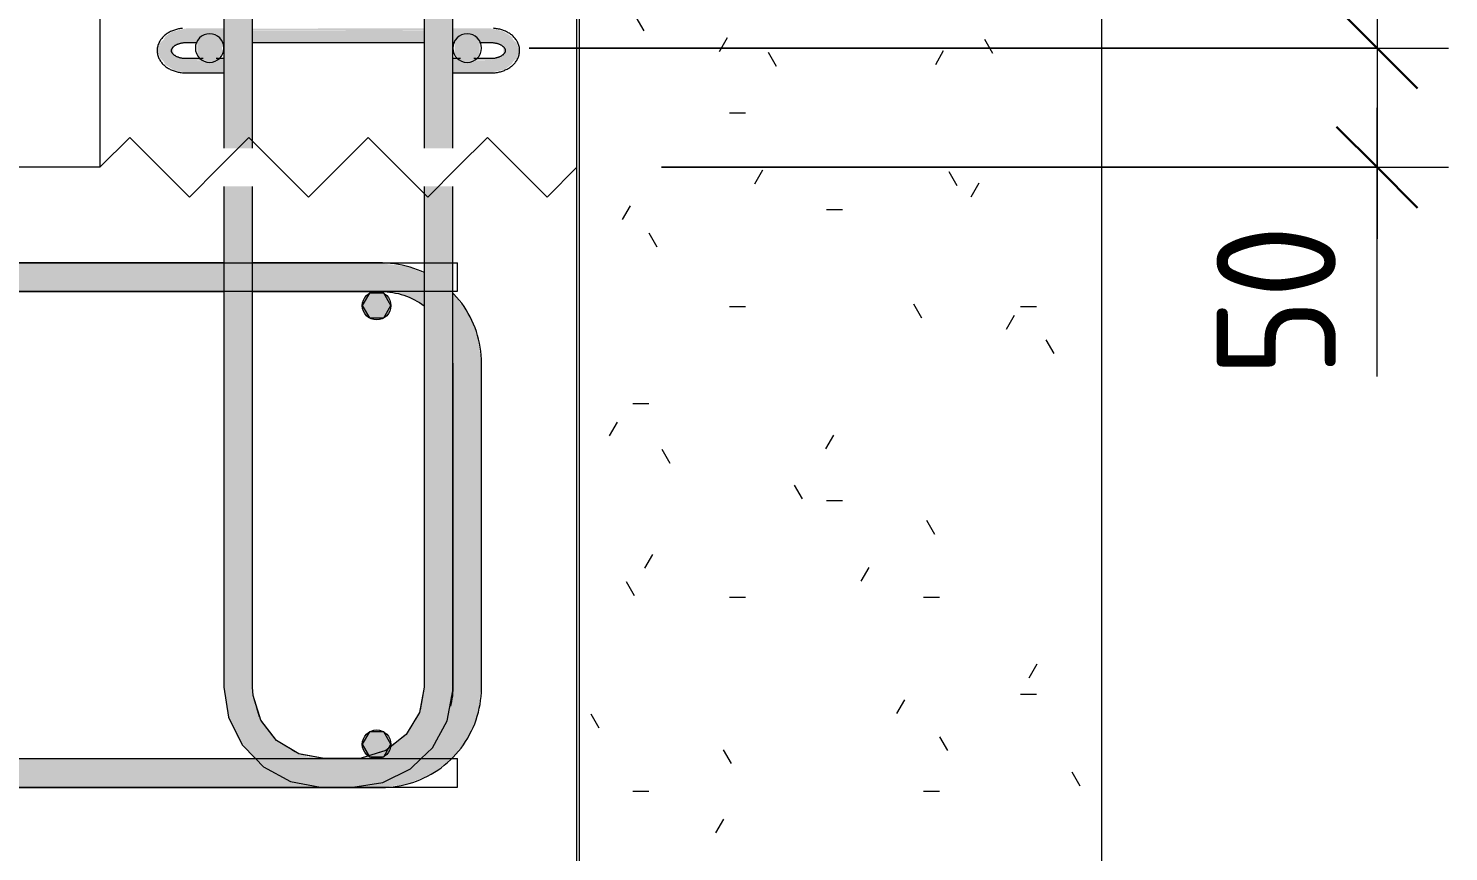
# Model space of a CAD drawing. Header units: millimetres. Extents: x 23200 to 49062, y -2858 to 35213.
# Drawn here: x 31561 to 32156, y -1987 to -1642 of the extents above; entities that cross this region are included whole.
import ezdxf

# ---------------------------------------------------------------- set-up
doc = ezdxf.new("R2010")
doc.units = ezdxf.units.MM
for name, color, linetype, lineweight in [('AA_Dim', 7, 'Continuous', 9), ('AA_Dim-20', 7, 'Continuous', 9), ('AA_Oformlenie', 7, 'Continuous', 9), ('AF_Element', 7, 'Continuous', 20), ('AF_Element_Грунт', 253, 'Continuous', 20), ('AF_Stena_Опалубка', 253, 'Continuous', 20), ('KR_Armatura', 7, 'Continuous', 20), ('KR_Armatura_Tonkie', 7, 'Continuous', 20), ('KR_Fundament', 7, 'Continuous', 20)]:
    doc.layers.add(name, color=color, linetype=linetype, lineweight=lineweight)
doc.styles.add('ISOCPEUR_1', font='isocpeur.ttf', dxfattribs={"width": 0.9, "height": 50})
doc.dimstyles.new('05_Округл_5мм__прозр_', dxfattribs={"dimscale": 304.8, "dimtxt": 49.799059, "dimasz": 0.111549, "dimexe": 0.098425, "dimexo": 0.065617, "dimgap": 0.006562, "dimtad": 1, "dimdec": 0, "dimrnd": 5, "dimdsep": 46, "dimtxsty": 'ISOCPEUR_1', "dimblk1": 'OBLIQUE', "dimblk2": 'OBLIQUE', "dimsah": 1, "dimcen": 0.09, "dimdle": 0.098425, "dimazin": 0, "dimtfac": 1, "dimtdec": 4, "dimtix": 1, "dimtmove": 1, "dimatfit": 3, "dimfxl": 1, "dimtvp": 1, "dimtolj": 1, "dimtzin": 0, "dimlwd": 18, "dimlwe": 18, "dimarcsym": 2})
doc.dimstyles.new('05_Округл_5мм__прозр__1', dxfattribs={"dimscale": 304.8, "dimtxt": 49.799059, "dimasz": 0.111549, "dimexe": 0.098425, "dimexo": 0.065617, "dimgap": 0.006562, "dimtad": 1, "dimdec": 0, "dimrnd": 5, "dimdsep": 46, "dimtxsty": 'ISOCPEUR_1', "dimblk1": 'OBLIQUE', "dimblk2": 'OBLIQUE', "dimsah": 1, "dimcen": 0.09, "dimdle": 0.098425, "dimazin": 0, "dimtfac": 1, "dimtdec": 4, "dimtix": 1, "dimtmove": 0, "dimatfit": 3, "dimfxl": 1, "dimtvp": 1, "dimtolj": 1, "dimtzin": 0, "dimlwd": 18, "dimlwe": 18, "dimarcsym": 2})
pattern_1 = [(0, (22873.17, -1067.63), (162.56, 40.64), [6.706, -115.214, 6.706, -115.214, -650.24]), (0, (22873.17, -1067.63), (162.56, 40.64), [-243.84, 6.706, -237.134, 6.706, -115.214, -284.48]), (0, (22873.17, -1067.63), (162.56, 40.64), [-609.6, 6.706, -74.574, 6.706, -196.494]), (120, (22934.13, -1047.31), (-116.4753, 120.4611), [6.706, -115.214, 6.706, -765.454]), (120, (22934.13, -1047.31), (-116.4753, 120.4611), [-128.626, -115.214, 6.706, -237.134, -406.4]), (120, (22934.13, -1047.31), (-116.4753, 120.4611), [-487.68, 6.706, -115.214, 6.706, -277.774]), (120, (22934.13, -1047.31), (-116.4753, 120.4611), [-616.306, -74.574, 6.706, -196.494]), (240, (22954.45, -966.03), (-46.0847, -161.1011), [6.706, -115.214, 6.706, -765.454]), (240, (22954.45, -966.03), (-46.0847, -161.1011), [-128.626, -115.214, 6.706, -237.134, -406.4]), (240, (22954.45, -966.03), (-46.0847, -161.1011), [-487.68, 6.706, -115.214, 6.706, -277.774]), (240, (22954.45, -966.03), (-46.0847, -161.1011), [-616.306, -74.574, 6.706, -196.494])]

# ---------------------------------------------------------------- blocks, each defined once
blk = doc.blocks.new('350_Стержень П торец СК-СГ _НесАрм_РабПлоск_ - 350_Стержень П торец СК-СГ _НесАрм_РабПлоск_-3831276-Сечение 6')
at = {"layer": 'KR_Armatura_Tonkie'}
for p, q in [((25322.06, -1740.13), (24830.06, -1740.13)), ((25388.06, -1740.13), (25334.06, -1740.13)), ((25398.48, -1741.44), (25396.85, -1741.06)), ((25400.1, -1741.89), (25398.48, -1741.44)), ((24830.06, -1752.13), (25322.06, -1752.13)), ((25334.06, -1752.13), (25388.06, -1752.13)), ((25418.06, -1782.13), (25418.06, -1918.13)), ((25430.06, -1918.13), (25430.06, -1782.13)), ((25334.91, -1948.13), (24830.06, -1948.13)), ((24830.06, -1960.13), (25388.06, -1960.13))]:
    blk.add_line(p, q, dxfattribs=at)
at = {"layer": 'KR_Armatura_Tonkie', "flags": 128}
for points in [[(25396.85, -1741.06), (25395.2, -1740.74), (25393.54, -1740.48), (25391.87, -1740.3), (25390.19, -1740.18), (25388.51, -1740.13), (25388.06, -1740.13)], [(25406.08, -1744.19), (25404.83, -1743.62), (25403.28, -1742.98), (25401.7, -1742.4), (25400.1, -1741.89)], [(25430.06, -1782.13), (25430.03, -1780.45), (25429.93, -1778.77), (25429.76, -1777.1), (25429.52, -1775.43), (25429.22, -1773.78), (25428.86, -1772.14), (25428.43, -1770.52), (25427.93, -1768.91), (25427.37, -1767.33), (25426.75, -1765.77), (25426.06, -1764.24), (25425.31, -1762.73), (25424.51, -1761.26), (25423.65, -1759.82), (25422.73, -1758.41), (25421.75, -1757.04), (25420.72, -1755.72), (25419.64, -1754.43), (25418.5, -1753.19), (25418.05, -1752.73)], [(25417.57, -1948.01), (25418.19, -1947.39), (25419.34, -1946.16), (25420.43, -1944.89), (25421.48, -1943.57), (25422.47, -1942.21), (25423.4, -1940.82), (25424.28, -1939.39), (25425.1, -1937.92), (25425.87, -1936.42), (25426.57, -1934.9), (25427.21, -1933.35), (25427.78, -1931.77), (25428.3, -1930.17), (25428.75, -1928.55), (25429.13, -1926.91), (25429.45, -1925.26), (25429.7, -1923.6), (25429.89, -1921.93), (25430.01, -1920.26), (25430.06, -1918.58), (25430.06, -1918.13)], [(25408.93, -1954.57), (25410.37, -1953.71), (25411.78, -1952.79), (25413.14, -1951.81), (25414.47, -1950.78), (25415.76, -1949.7), (25417, -1948.57), (25417.57, -1948.01)], [(25391.18, -1960.01), (25391.42, -1959.99), (25393.09, -1959.82), (25394.75, -1959.59), (25396.41, -1959.29), (25398.04, -1958.92), (25399.67, -1958.49), (25401.27, -1957.99), (25402.86, -1957.43), (25404.42, -1956.81), (25405.95, -1956.13), (25407.46, -1955.38), (25408.93, -1954.57)], [(25388.06, -1960.13), (25389.74, -1960.09), (25391.18, -1960.01)]]:
    blk.add_lwpolyline(points, dxfattribs=at)
blk = doc.blocks.new('350_Стержень П торец СК-СГ _НесАрм_РабПлоск_ - 350_Стержень П торец СК-СГ _НесАрм_РабПлоск_-V20-Сечение 6')
at = {"layer": 'KR_Armatura_Tonkie'}
h = blk.add_hatch(color=256, dxfattribs=at)
h.paths.add_polyline_path([(24837.03, -1752.13), (25322.06, -1751.92), (25322.06, -1740.13), (24830.06, -1740.33), (24830.06, -1752.13)])
h.paths.add_polyline_path([(25385.1, -1752.13), (25388.06, -1751.92), (25388.06, -1740.13), (25334.06, -1740.33), (25334.06, -1752.13), (25368.49, -1752.13)])
h = blk.add_hatch(color=256, dxfattribs=at)
h.paths.add_polyline_path([(25418.32, -1782.13), (25430.06, -1782.13), (25428.43, -1770.78), (25424.43, -1761.13), (25418.06, -1752.82), (25418.27, -1782.13)])
h.paths.add_polyline_path([(25406.06, -1758.45), (25406.06, -1744.51), (25398.93, -1741.56), (25388.06, -1740.33), (25388.06, -1752.13), (25395.83, -1753.15), (25403.06, -1756.15), (25404.7, -1757.41)])
for points in [[(25418.27, -1918.13), (25430.06, -1918.13), (25429.86, -1782.13), (25418.06, -1782.13), (25418.06, -1918.13)], [(25388.06, -1960.13), (25398.93, -1958.69), (25409.33, -1954.29), (25417.76, -1947.82), (25424.43, -1939.13), (25428.63, -1929), (25429.86, -1918.13), (25418.06, -1918.13), (25416.63, -1928.88), (25412.43, -1939.01), (25405.1, -1948.21), (25396.61, -1954.57), (25388.06, -1958.11), (25388.06, -1960.01)], [(24830.06, -1960.13), (25388.06, -1959.92), (25388.06, -1958.11), (25386.93, -1958.57), (25376.06, -1960.01), (25362.51, -1959.8), (25352.5, -1958.29), (25342.57, -1954), (25334.91, -1948.13), (24830.06, -1948.33), (24830.06, -1960.01)]]:
    blk.add_hatch(color=256, dxfattribs=at).paths.add_polyline_path(points)
for p, q in [((25322.06, -1740.13), (24830.06, -1740.13)), ((25388.06, -1740.13), (25334.06, -1740.13)), ((24830.06, -1752.13), (25322.06, -1752.13)), ((25334.06, -1752.13), (25388.06, -1752.13)), ((25418.06, -1782.13), (25418.06, -1918.13)), ((25430.06, -1918.13), (25430.06, -1782.13)), ((25334.91, -1948.13), (24830.06, -1948.13)), ((24830.06, -1960.13), (25388.06, -1960.13))]:
    blk.add_line(p, q, dxfattribs=at)
at = {"layer": 'KR_Armatura_Tonkie', "flags": 128}
for points in [[(25406.08, -1744.19), (25404.83, -1743.62), (25403.28, -1742.98), (25401.7, -1742.4), (25400.1, -1741.89), (25398.48, -1741.44), (25396.85, -1741.06), (25395.2, -1740.74), (25393.54, -1740.48), (25391.87, -1740.3), (25390.19, -1740.18), (25388.51, -1740.13), (25388.06, -1740.13)], [(25388.06, -1752.13), (25389.26, -1752.15), (25390.46, -1752.22), (25391.65, -1752.34), (25392.84, -1752.51), (25394.02, -1752.72), (25395.19, -1752.99), (25396.35, -1753.29), (25397.5, -1753.65), (25398.63, -1754.05), (25399.74, -1754.49), (25400.84, -1754.98), (25401.91, -1755.52), (25402.97, -1756.09), (25404, -1756.71), (25405, -1757.37), (25405.98, -1758.06)], [(25430.06, -1782.13), (25430.03, -1780.45), (25429.93, -1778.77), (25429.76, -1777.1), (25429.52, -1775.43), (25429.22, -1773.78), (25428.86, -1772.14), (25428.43, -1770.52), (25427.93, -1768.91), (25427.37, -1767.33), (25426.75, -1765.77), (25426.06, -1764.24), (25425.31, -1762.73), (25424.51, -1761.26), (25423.65, -1759.82), (25422.73, -1758.41), (25421.75, -1757.04), (25420.72, -1755.72), (25419.64, -1754.43), (25418.5, -1753.19), (25418.05, -1752.73)], [(25418.06, -1918.13), (25418.04, -1919.33), (25417.97, -1920.52), (25417.85, -1921.72), (25417.68, -1922.91), (25417.46, -1924.09), (25417.2, -1925.26), (25417.01, -1925.96)], [(25417.57, -1948.01), (25418.19, -1947.39), (25419.34, -1946.16), (25420.43, -1944.89), (25421.48, -1943.57), (25422.47, -1942.21), (25423.4, -1940.82), (25424.28, -1939.39), (25425.1, -1937.92), (25425.87, -1936.42), (25426.57, -1934.9), (25427.21, -1933.35), (25427.78, -1931.77), (25428.3, -1930.17), (25428.75, -1928.55), (25429.13, -1926.91), (25429.45, -1925.26), (25429.7, -1923.6), (25429.89, -1921.93), (25430.01, -1920.26), (25430.06, -1918.58), (25430.06, -1918.13)], [(25391.18, -1960.01), (25391.42, -1959.99), (25393.09, -1959.82), (25394.75, -1959.59), (25396.41, -1959.29), (25398.04, -1958.92), (25399.67, -1958.49), (25401.27, -1957.99), (25402.86, -1957.43), (25404.42, -1956.81), (25405.95, -1956.13), (25407.46, -1955.38), (25408.93, -1954.57), (25410.37, -1953.71), (25411.78, -1952.79), (25413.14, -1951.81), (25414.47, -1950.78)], [(25414.47, -1950.78), (25415.76, -1949.7), (25417, -1948.57), (25417.57, -1948.01)], [(25388.06, -1960.13), (25389.74, -1960.09), (25391.18, -1960.01)]]:
    blk.add_lwpolyline(points, dxfattribs=at)
blk = doc.blocks.new('350_Хомут прямоугольный верт _НесАрм_РабПлоск_ - 350_Хомут прямоугольный верт _НесАрм_РабПлоск_-3806730-Сечение 6')
at = {"layer": 'KR_Armatura_Tonkie', "lineweight": 9}
h = blk.add_hatch(color=256, dxfattribs=at)
h.paths.add_polyline_path([(25316.06, -456), (25321.26, -453), (25321.26, -447), (25316.06, -444), (25310.87, -447), (25310.87, -453)])
h.paths.add_polyline_path([(25424.06, -456), (25429.26, -453), (25429.26, -447), (25424.06, -444), (25418.87, -447), (25418.87, -453)])
at = {"layer": 'KR_Armatura'}
for centre, start, end in [((25316.06, -450), 90, 270), ((25316.06, -450), 270, 90), ((25424.06, -450), 90, 270), ((25424.06, -450), 270, 90)]:
    blk.add_arc(centre, 6, start, end, dxfattribs=at)
blk = doc.blocks.new('265_Выпуск П одной длины _НесАрм_РабПлоск_ - В1 _d12_-3835162-Сечение 6')
at = {"layer": 'KR_Armatura_Tonkie'}
h = blk.add_hatch(color=256, dxfattribs=at)
h.paths.add_polyline_path([(25326.51, -1918.01), (25334.06, -1917.89), (25333.86, -1708), (25322.06, -1708), (25322.27, -1918.01), (25325.06, -1918.01)])
h.paths.add_polyline_path([(25326.66, -1692), (25334.06, -1692), (25333.86, -278), (25322.06, -278), (25322.27, -1692), (25326.51, -1692)])
h.paths.add_polyline_path([(25326.51, -262), (25334.06, -262), (25333.86, -238), (25322.06, -238), (25322.27, -262), (25326.09, -262)])
h.paths.add_polyline_path([(25326.11, -230), (25334.06, -230), (25333.86, -40), (25322.06, -40), (25322.27, -55.54), (25333.06, -66.56), (25327.52, -72.1), (25322.06, -66.64), (25322.27, -230), (25325.06, -230)])
h.paths.add_polyline_path([(25326.51, -32), (25334.06, -32), (25333.86, 417.99), (25322.06, 417.99), (25322.27, -32), (25326.23, -32)])
h = blk.add_hatch(color=256, dxfattribs=at)
h.paths.add_polyline_path([(25409.76, -1918.01), (25418.06, -1917.89), (25417.86, -1708), (25406.06, -1708), (25406.29, -1918.01), (25409.06, -1918.01)])
h.paths.add_polyline_path([(25409.2, -1692), (25418.06, -1692), (25417.86, -278), (25406.06, -278), (25406.27, -1692), (25409.06, -1692)])
h.paths.add_polyline_path([(25409.06, -262), (25418.06, -262), (25417.86, -235.94), (25415.06, -236.95), (25406.06, -238), (25406.27, -262), (25408.7, -262)])
h.paths.add_polyline_path([(25406.21, -230), (25408.72, -229.78), (25413.61, -229.11), (25418.06, -227.27), (25417.86, -42.64), (25413.31, -40.82), (25406.06, -40), (25406.06, -230)])
h.paths.add_polyline_path([(25418.06, -34.14), (25417.86, 417.99), (25406.06, 417.99), (25406.27, -32), (25408.82, -32.23), (25416.3, -33.42), (25417.9, -34.07)])
for points in [[(25364.06, -1960.01), (25364.06, -1948.01), (25355.77, -1946.76), (25349.06, -1943.99), (25342.85, -1939.22), (25338.08, -1933.01), (25335.08, -1925.77), (25333.86, -1918.01), (25322.06, -1918.01), (25323.49, -1928.88), (25327.69, -1939.01), (25334.76, -1948.01), (25343.58, -1954.59), (25353.19, -1958.57), (25360.19, -1959.5)], [(25376.06, -1960.01), (25386.93, -1958.57), (25397.06, -1954.38), (25405.76, -1947.7), (25412.64, -1938.52), (25416.63, -1928.88), (25417.86, -1918.01), (25406.06, -1918.01), (25404.82, -1926.3), (25401.71, -1933.44), (25397.27, -1939.22), (25391.06, -1943.99), (25383.83, -1946.98), (25376.06, -1948.21), (25376.06, -1959.8)], [(25368.49, -1960.01), (25376.06, -1959.8), (25376.06, -1948.01), (25364.06, -1948.23), (25364.06, -1960.01)]]:
    blk.add_hatch(color=256, dxfattribs=at).paths.add_polyline_path(points)
for p, q in [((25322.06, -278), (25322.06, -1692)), ((25334.06, -1692), (25334.06, -278)), ((25406.06, -278), (25406.06, -1692)), ((25418.06, -1692), (25418.06, -278)), ((25322.06, -1708), (25322.06, -1740)), ((25334.06, -1740), (25334.06, -1708)), ((25406.06, -1708), (25406.06, -1740)), ((25418.06, -1740), (25418.06, -1708)), ((25322.06, -1740), (25322.06, -1752)), ((25334.06, -1752), (25334.06, -1740)), ((25406.06, -1740), (25406.06, -1752)), ((25418.06, -1752), (25418.06, -1740)), ((25322.06, -1752), (25322.06, -1918.01)), ((25334.06, -1918.01), (25334.06, -1752)), ((25406.06, -1752), (25406.06, -1918.01)), ((25418.06, -1918.01), (25418.06, -1752)), ((25376.06, -1948.01), (25364.06, -1948.01)), ((25388.75, -1958.04), (25400.25, -1952.34)), ((25400.25, -1952.34), (25404.75, -1948.01)), ((25376.06, -1960.01), (25388.75, -1958.04)), ((25364.06, -1960.01), (25376.06, -1960.01))]:
    blk.add_line(p, q, dxfattribs=at)
at = {"layer": 'KR_Armatura_Tonkie', "flags": 128}
for points in [[(25322.06, -1918.01), (25324.02, -1930.69), (25329.73, -1942.2), (25335.28, -1947.95)], [(25364.06, -1948.01), (25353.41, -1946.05), (25344.14, -1940.44), (25337.47, -1931.9), (25334.27, -1921.55), (25334.06, -1918.01)], [(25406.06, -1918.01), (25404.11, -1928.66), (25398.49, -1937.93), (25389.95, -1944.6), (25379.6, -1947.8), (25376.06, -1948.01)], [(25404.75, -1948.01), (25409.49, -1943.43), (25415.61, -1932.14), (25418.03, -1919.53), (25418.06, -1918.01)], [(25335.33, -1948.01), (25338.64, -1951.44), (25349.93, -1957.56), (25362.53, -1959.98), (25364.06, -1960.01)]]:
    blk.add_lwpolyline(points, dxfattribs=at)
blk = doc.blocks.new('265_Выпуск П одной длины _НесАрм_РабПлоск_ - В1 _d12_-V21-Сечение 6')
at = {"layer": 'KR_Armatura_Tonkie'}
for points in [[(25364.06, -1948.01), (25364.06, -1948), (25355.77, -1946.76), (25349.06, -1943.98), (25342.84, -1939.2), (25338.08, -1933), (25335.08, -1925.76), (25335.28, -1926.24), (25338.52, -1933.57), (25343.34, -1939.6), (25349.37, -1944.11), (25356.52, -1947.01), (25364.02, -1948)], [(25376.06, -1948.01), (25383.85, -1946.98), (25391.64, -1943.55), (25397.66, -1938.72), (25402.17, -1932.7), (25405.04, -1925.73), (25404.82, -1926.3), (25401.71, -1933.43), (25397.25, -1939.23), (25391.04, -1943.99), (25383.78, -1946.98), (25376.06, -1948)]]:
    blk.add_hatch(color=256, dxfattribs=at).paths.add_polyline_path(points)
for p, q in [((25322.06, -1647.68), (25322.06, -1692)), ((25334.06, -1692), (25334.06, -1647.68)), ((25406.06, -1647.66), (25406.06, -1692)), ((25418.06, -1692), (25418.06, -1647.67)), ((25322.06, -1708), (25322.06, -1740)), ((25334.06, -1740), (25334.06, -1708)), ((25406.06, -1708), (25406.06, -1740)), ((25418.06, -1740), (25418.06, -1708)), ((25406.06, -1740), (25406.06, -1744.51)), ((25418.06, -1752), (25418.06, -1740)), ((25322.06, -1752.1), (25322.06, -1917.89)), ((25334.06, -1917.89), (25334.06, -1752.11)), ((25418.06, -1752.82), (25418.06, -1752)), ((25406.06, -1758.45), (25406.06, -1917.89)), ((25418.06, -1917.89), (25418.06, -1782.13)), ((25337.04, -1930.49), (25334.72, -1922.98)), ((25406.06, -1918.01), (25404.31, -1927.52)), ((25417.49, -1922.38), (25417.54, -1922.12)), ((25343.58, -1939.71), (25337.79, -1932.29)), ((25403.28, -1930.02), (25399.32, -1936.55)), ((25351.88, -1945.12), (25345.5, -1941.26)), ((25397.94, -1938.35), (25390.35, -1944.28)), ((25364.06, -1948), (25354.52, -1946.25)), ((25388.58, -1945.01), (25381.01, -1947.35)), ((25376.06, -1948), (25364.06, -1948))]:
    blk.add_line(p, q, dxfattribs=at)
at = {"layer": 'KR_Armatura_Tonkie', "flags": 128}
for points in [[(25323.89, -1929.84), (25324.02, -1930.69), (25325.35, -1933.37)], [(25328.99, -1940.7), (25329.73, -1942.19), (25331.71, -1944.24)]]:
    blk.add_lwpolyline(points, dxfattribs=at)
blk = doc.blocks.new('265_Выпуск П одной длины _НесАрм_РабПлоск_ - В1 _d12_-V22-Сечение 6')
at = {"layer": 'KR_Armatura_Tonkie'}
for p, q in [((25322.06, -1647.68), (25322.06, -1654.45)), ((25334.06, -1692), (25334.06, -1647.68)), ((25406.06, -1647.66), (25406.06, -1692)), ((25418.06, -1654.41), (25418.06, -1647.67)), ((25322.06, -1660.41), (25322.06, -1692)), ((25418.06, -1692), (25418.06, -1660.37)), ((25322.06, -1708), (25322.06, -1740)), ((25334.06, -1740), (25334.06, -1708)), ((25406.06, -1708), (25406.06, -1740)), ((25418.06, -1740), (25418.06, -1708)), ((25406.06, -1740), (25406.06, -1744.51)), ((25418.06, -1752), (25418.06, -1740)), ((25322.06, -1752.1), (25322.06, -1917.89)), ((25334.06, -1917.89), (25334.06, -1752.11)), ((25418.06, -1752.82), (25418.06, -1752)), ((25406.06, -1758.45), (25406.06, -1917.89)), ((25418.06, -1917.89), (25418.06, -1782.13)), ((25337.03, -1930.46), (25334.72, -1922.99)), ((25406.06, -1918.01), (25404.31, -1927.51)), ((25417.49, -1922.38), (25417.54, -1922.12)), ((25343.58, -1939.71), (25337.79, -1932.3)), ((25403.27, -1930.03), (25399.34, -1936.52)), ((25351.88, -1945.12), (25345.54, -1941.28)), ((25397.93, -1938.36), (25390.36, -1944.27)), ((25364.06, -1948), (25354.55, -1946.25)), ((25388.53, -1945.03), (25381.05, -1947.34)), ((25376.06, -1948), (25364.06, -1948))]:
    blk.add_line(p, q, dxfattribs=at)
at = {"layer": 'KR_Armatura_Tonkie', "flags": 128}
for points in [[(25323.89, -1929.84), (25324.02, -1930.69), (25325.35, -1933.37)], [(25328.99, -1940.7), (25329.73, -1942.19), (25331.71, -1944.24)]]:
    blk.add_lwpolyline(points, dxfattribs=at)
blk = doc.blocks.new('грунт подушка4 - грунт подушка2-3863139-Сечение 6')
at = {"layer": 'AF_Element', "lineweight": 9}
h = blk.add_hatch(dxfattribs=at)
h.set_pattern_fill('FP_2', color=256, style=0, pattern_type=2)
h.set_pattern_definition(pattern_1)
h.paths.add_polyline_path([(25570.06, -2000), (25570.06, -1200), (25471.06, -1200), (25471.06, -2000), (25501.36, -2000)])
at = {"layer": 'AF_Element'}
for p, q in [((25570.06, -1200), (25471.06, -1200)), ((25471.06, -1200), (25471.06, -2000)), ((25471.06, -2000), (25570.06, -2000))]:
    blk.add_line(p, q, dxfattribs=at)
blk = doc.blocks.new('грунт подушка5 - грунт подушка1-3863278-Сечение 6')
at = {"layer": 'AF_Element', "lineweight": 9}
h = blk.add_hatch(dxfattribs=at)
h.set_pattern_fill('FP_2', color=256, style=0, pattern_type=2)
h.set_pattern_definition(pattern_1)
h.paths.add_polyline_path([(23860.06, -2173.96), (24199.78, -2173.96), (24199.78, -2157.9), (24221.78, -2157.9), (24221.78, -2173.96), (24233.05, -2139.3), (24244.31, -2173.96), (25178.64, -2173.96), (25178.64, -2157.9), (25200.64, -2157.9), (25200.64, -2173.96), (25211.9, -2139.3), (25223.16, -2173.96), (25690.06, -2173.96), (25690.06, -1524.21), (25674, -1524.21), (25674, -1502.21), (25690.06, -1502.21), (25655.4, -1490.95), (25690.06, -1479.69), (25690.06, -1200.13), (25570.06, -1200.13), (25570.06, -2100.13), (23860.06, -2100.13), (23860.06, -2131.88)])
blk = doc.blocks.new('261_Шпилька массив _НесАрм_РабПлоск_ - 6 А240-3909378-Сечение 6')
at = {"layer": 'KR_Armatura_Tonkie'}
h = blk.add_hatch(color=256, dxfattribs=at)
h.paths.add_polyline_path([(25306.06, -1655.29), (25306.06, -1654.41), (25301.46, -1653.14), (25300.87, -1652.44), (25300.87, -1653.17), (25304.89, -1654.81)])
h.paths.add_polyline_path([(25294.06, -1651.05), (25296.79, -1646.38), (25295.39, -1647.69), (25294.12, -1650.91)])
h.paths.add_polyline_path([(25297.58, -1645.05), (25306.06, -1642.56), (25305.84, -1641.78), (25304.71, -1642.09), (25300.32, -1643.09)])
for points in [[(25306.06, -1660.41), (25306.06, -1655.29), (25300.87, -1653.17), (25300.87, -1649.1), (25306.06, -1647.58), (25306.06, -1642.56), (25297.58, -1645.05), (25294.06, -1651.05), (25295.39, -1654.34), (25296.73, -1655.59), (25297.58, -1657.05), (25301.17, -1659.23), (25305.84, -1660.31)], [(25434.06, -1660.41), (25434.93, -1660.11), (25439.8, -1659), (25442.78, -1656.65), (25443.33, -1655.71), (25444.73, -1654.4), (25446.06, -1651.05), (25442.55, -1645.05), (25434.06, -1642.56), (25434.06, -1647.68), (25438.72, -1649.01), (25439.26, -1649.65), (25439.26, -1653.17), (25434.06, -1655.29), (25434.06, -1660.31)], [(25318.67, -1660.41), (25322.06, -1660.31), (25322.06, -1655.29), (25317.3, -1655.29), (25315.91, -1655.91), (25314.83, -1655.29), (25306.06, -1655.29), (25306.06, -1660.41)], [(25418.32, -1660.41), (25434.06, -1660.31), (25434.06, -1655.29), (25424.94, -1655.49), (25423.91, -1655.91), (25422.83, -1655.29), (25418.06, -1655.29), (25418.06, -1660.41)]]:
    blk.add_hatch(color=256, dxfattribs=at).paths.add_polyline_path(points)
h = blk.add_hatch(color=256, dxfattribs=at)
h.paths.add_polyline_path([(25368.49, -1642.56), (25406.06, -1642.46), (25406.06, -1641.68), (25334.06, -1641.85), (25334.06, -1642.56), (25335.28, -1642.56)])
h.paths.add_polyline_path([(25318.67, -1642.56), (25322.06, -1642.56), (25322.06, -1641.68), (25306.06, -1641.78), (25306.06, -1642.56)])
h.paths.add_polyline_path([(25434.06, -1642.56), (25434.06, -1641.68), (25418.06, -1641.78), (25418.06, -1642.56), (25418.32, -1642.56)])
h = blk.add_hatch(color=256, dxfattribs=at)
h.paths.add_polyline_path([(25368.49, -1647.68), (25406.06, -1647.51), (25406.06, -1642.56), (25334.06, -1642.7), (25334.06, -1647.68), (25335.28, -1647.68)])
h.paths.add_polyline_path([(25418.06, -1647.68), (25418.87, -1647.54), (25418.87, -1647), (25424.06, -1644), (25429.26, -1647.26), (25429.26, -1647.68), (25434.06, -1647.58), (25434.06, -1642.56), (25418.06, -1642.56), (25418.06, -1647.67)])
h.paths.add_polyline_path([(25322.06, -1647.68), (25322.06, -1642.56), (25306.06, -1642.56), (25306.06, -1647.68), (25310.87, -1647.58), (25310.87, -1647), (25316.06, -1644), (25321.26, -1647), (25321.26, -1647.68)])
h = blk.add_hatch(color=256, dxfattribs=at)
h.paths.add_polyline_path([(25434.06, -1655.29), (25439.26, -1652.99), (25434.06, -1654.51), (25434.06, -1654.81)])
h.paths.add_polyline_path([(25446.06, -1651.05), (25444.75, -1647.77), (25443.4, -1646.5), (25445.69, -1650.41)])
h.paths.add_polyline_path([(25442.55, -1645.05), (25438.96, -1642.86), (25434.06, -1641.78), (25434.06, -1642.56), (25439.46, -1644.14)])
h = blk.add_hatch(color=256, dxfattribs=at)
h.paths.add_polyline_path([(25306.06, -1655.29), (25314.58, -1655.14), (25313.31, -1654.41), (25306.06, -1654.51), (25306.06, -1654.81)])
h.paths.add_polyline_path([(25322.06, -1655.29), (25322.06, -1654.41), (25318.64, -1654.51), (25317.3, -1655.29), (25321.26, -1655.29)])
h = blk.add_hatch(color=256, dxfattribs=at)
h.paths.add_polyline_path([(25418.06, -1655.29), (25422.83, -1655.29), (25421.31, -1654.41), (25418.06, -1654.64), (25418.06, -1655.09)])
h.paths.add_polyline_path([(25434.06, -1655.29), (25434.06, -1654.41), (25426.64, -1654.51), (25425.3, -1655.29), (25433.29, -1655.29)])
for p, q in [((25306.06, -1647.68), (25310.87, -1647.68)), ((25321.26, -1647.68), (25322.06, -1647.68)), ((25334.06, -1647.68), (25406.08, -1647.68)), ((25418.04, -1647.68), (25418.87, -1647.68)), ((25429.26, -1647.68), (25434.06, -1647.68)), ((25313.31, -1654.41), (25306.06, -1654.41)), ((25322.06, -1654.41), (25318.82, -1654.41)), ((25421.31, -1654.41), (25418.04, -1654.41)), ((25434.06, -1654.41), (25426.82, -1654.41)), ((25306.06, -1660.41), (25322.06, -1660.41)), ((25418.04, -1660.41), (25434.06, -1660.41))]:
    blk.add_line(p, q, dxfattribs=at)
at = {"layer": 'KR_Armatura_Tonkie', "flags": 128}
for points in [[(25304.73, -1641.74), (25304.29, -1641.78), (25303.85, -1641.84), (25303.41, -1641.91), (25302.98, -1641.99), (25302.55, -1642.08), (25302.12, -1642.19), (25301.7, -1642.31), (25301.28, -1642.44), (25300.87, -1642.59), (25300.46, -1642.74), (25300.07, -1642.91), (25299.67, -1643.09), (25299.29, -1643.29), (25298.91, -1643.49), (25298.55, -1643.71), (25298.19, -1643.94), (25297.84, -1644.19), (25297.5, -1644.44), (25297.18, -1644.71), (25296.86, -1644.99), (25296.56, -1645.28), (25296.27, -1645.59), (25295.99, -1645.91), (25295.73, -1646.24), (25295.49, -1646.58), (25295.26, -1646.93), (25295.04, -1647.29), (25294.85, -1647.67), (25294.68, -1648.05), (25294.52, -1648.44), (25294.39, -1648.84), (25294.28, -1649.25), (25294.19, -1649.67), (25294.12, -1650.09), (25294.08, -1650.51), (25294.06, -1650.93), (25294.06, -1651.05)], [(25446.06, -1651.05), (25446.05, -1650.62), (25446.01, -1650.2), (25445.95, -1649.78), (25445.87, -1649.36), (25445.77, -1648.95), (25445.64, -1648.55), (25445.49, -1648.16), (25445.32, -1647.77), (25445.13, -1647.39), (25444.93, -1647.03), (25444.7, -1646.67), (25444.46, -1646.33), (25444.2, -1646), (25443.93, -1645.67), (25443.65, -1645.37), (25443.35, -1645.07), (25443.04, -1644.79), (25442.71, -1644.51), (25442.38, -1644.25), (25442.03, -1644.01), (25441.68, -1643.77), (25441.31, -1643.55), (25440.94, -1643.34), (25440.55, -1643.14), (25440.17, -1642.96), (25439.77, -1642.79), (25439.36, -1642.63), (25438.95, -1642.48), (25438.54, -1642.34), (25438.12, -1642.22), (25437.69, -1642.11), (25437.26, -1642.01), (25436.83, -1641.93), (25436.39, -1641.86), (25435.96, -1641.8), (25435.51, -1641.75), (25435.07, -1641.71)], [(25300.06, -1651.05), (25300.06, -1650.96), (25300.07, -1650.87), (25300.08, -1650.79), (25300.1, -1650.7), (25300.13, -1650.61), (25300.16, -1650.51), (25300.19, -1650.42), (25300.24, -1650.32), (25300.29, -1650.21), (25300.35, -1650.11), (25300.42, -1650), (25300.5, -1649.89), (25300.58, -1649.77), (25300.68, -1649.66), (25300.79, -1649.54), (25300.91, -1649.42), (25301.04, -1649.3), (25301.18, -1649.18), (25301.33, -1649.07), (25301.49, -1648.95), (25301.66, -1648.84), (25301.84, -1648.73), (25302.03, -1648.62), (25302.23, -1648.52), (25302.44, -1648.42), (25302.66, -1648.33), (25302.88, -1648.24), (25303.11, -1648.16), (25303.35, -1648.08), (25303.6, -1648.01), (25303.85, -1647.94), (25304.1, -1647.88), (25304.36, -1647.83), (25304.63, -1647.79), (25304.9, -1647.75), (25305.17, -1647.72), (25305.44, -1647.7), (25305.71, -1647.69), (25305.99, -1647.68), (25306.06, -1647.68)], [(25434.06, -1647.68), (25434.34, -1647.69), (25434.61, -1647.7), (25434.88, -1647.72), (25435.16, -1647.74), (25435.42, -1647.78), (25435.69, -1647.82), (25435.95, -1647.87), (25436.21, -1647.93), (25436.46, -1647.99), (25436.71, -1648.06), (25436.95, -1648.13), (25437.18, -1648.22), (25437.41, -1648.3), (25437.63, -1648.4), (25437.84, -1648.49), (25438.04, -1648.6), (25438.23, -1648.7), (25438.42, -1648.81), (25438.59, -1648.92), (25438.75, -1649.04), (25438.91, -1649.15), (25439.05, -1649.27), (25439.18, -1649.39), (25439.3, -1649.51), (25439.41, -1649.62), (25439.52, -1649.74), (25439.61, -1649.85), (25439.69, -1649.97), (25439.76, -1650.08), (25439.82, -1650.18), (25439.88, -1650.29), (25439.92, -1650.39), (25439.96, -1650.49), (25439.99, -1650.58), (25440.02, -1650.67), (25440.04, -1650.76), (25440.05, -1650.85), (25440.06, -1650.94), (25440.06, -1651.02), (25440.06, -1651.05)], [(25294.06, -1651.05), (25294.07, -1651.47), (25294.11, -1651.89), (25294.17, -1652.31), (25294.25, -1652.73), (25294.36, -1653.14), (25294.49, -1653.54), (25294.63, -1653.93), (25294.8, -1654.32), (25294.99, -1654.7), (25295.2, -1655.06), (25295.42, -1655.42), (25295.66, -1655.76), (25295.92, -1656.1), (25296.19, -1656.42), (25296.48, -1656.72), (25296.78, -1657.02), (25297.09, -1657.31), (25297.41, -1657.58), (25297.75, -1657.84), (25298.09, -1658.08), (25298.45, -1658.32), (25298.81, -1658.54), (25299.19, -1658.75), (25299.57, -1658.95), (25299.96, -1659.13), (25300.36, -1659.3), (25300.76, -1659.46), (25301.17, -1659.61), (25301.59, -1659.75), (25302.01, -1659.87), (25302.43, -1659.98), (25302.86, -1660.08), (25303.29, -1660.16), (25303.73, -1660.23), (25304.17, -1660.29), (25304.61, -1660.34), (25305.05, -1660.38), (25305.5, -1660.4), (25305.94, -1660.41), (25306.06, -1660.41)], [(25306.06, -1654.41), (25305.79, -1654.41), (25305.51, -1654.39), (25305.24, -1654.37), (25304.97, -1654.35), (25304.7, -1654.31), (25304.43, -1654.27), (25304.17, -1654.22), (25303.92, -1654.17), (25303.66, -1654.1), (25303.42, -1654.03), (25303.18, -1653.96), (25302.94, -1653.87), (25302.72, -1653.79), (25302.5, -1653.69), (25302.29, -1653.6), (25302.08, -1653.5), (25301.89, -1653.39), (25301.71, -1653.28), (25301.54, -1653.17), (25301.37, -1653.05), (25301.22, -1652.94), (25301.08, -1652.82), (25300.94, -1652.7), (25300.82, -1652.58), (25300.71, -1652.47), (25300.61, -1652.35), (25300.52, -1652.24), (25300.44, -1652.12), (25300.37, -1652.01), (25300.3, -1651.91), (25300.25, -1651.8), (25300.2, -1651.7), (25300.16, -1651.6), (25300.13, -1651.51), (25300.11, -1651.42), (25300.09, -1651.33), (25300.07, -1651.24), (25300.07, -1651.15), (25300.06, -1651.07), (25300.06, -1651.05)], [(25434.06, -1660.41), (25434.51, -1660.4), (25434.95, -1660.38), (25435.39, -1660.35), (25435.84, -1660.31), (25436.28, -1660.25), (25436.71, -1660.18), (25437.15, -1660.1), (25437.58, -1660.01), (25438, -1659.9), (25438.43, -1659.78), (25438.84, -1659.65), (25439.25, -1659.51), (25439.66, -1659.35), (25440.06, -1659.18), (25440.45, -1659), (25440.83, -1658.8), (25441.21, -1658.6), (25441.58, -1658.38), (25441.94, -1658.15), (25442.28, -1657.9), (25442.62, -1657.65), (25442.95, -1657.38), (25443.26, -1657.1), (25443.57, -1656.81), (25443.86, -1656.5), (25444.13, -1656.18), (25444.39, -1655.85), (25444.64, -1655.51), (25444.87, -1655.16), (25445.08, -1654.8), (25445.27, -1654.42), (25445.45, -1654.04), (25445.6, -1653.65), (25445.73, -1653.25), (25445.85, -1652.84), (25445.93, -1652.42), (25446, -1652.01), (25446.04, -1651.58), (25446.06, -1651.16), (25446.06, -1651.05)], [(25440.06, -1651.05), (25440.06, -1651.13), (25440.05, -1651.22), (25440.04, -1651.3), (25440.02, -1651.39), (25440, -1651.48), (25439.97, -1651.58), (25439.93, -1651.67), (25439.89, -1651.77), (25439.84, -1651.88), (25439.78, -1651.98), (25439.71, -1652.09), (25439.63, -1652.21), (25439.54, -1652.32), (25439.44, -1652.44), (25439.33, -1652.55), (25439.22, -1652.67), (25439.09, -1652.79), (25438.95, -1652.91), (25438.79, -1653.02), (25438.63, -1653.14), (25438.46, -1653.25), (25438.28, -1653.36), (25438.09, -1653.47), (25437.89, -1653.57), (25437.68, -1653.67), (25437.47, -1653.76), (25437.24, -1653.85), (25437.01, -1653.94), (25436.77, -1654.01), (25436.53, -1654.08), (25436.28, -1654.15), (25436.02, -1654.21), (25435.76, -1654.26), (25435.5, -1654.3), (25435.23, -1654.34), (25434.96, -1654.37), (25434.69, -1654.39), (25434.41, -1654.4), (25434.14, -1654.41), (25434.06, -1654.41)]]:
    blk.add_lwpolyline(points, dxfattribs=at)
blk = doc.blocks.new('011_Прямоугольник обрыва _ЭлУзла_ - 011_Прямоугольник обрыва _ЭлУзла_-3887165-Сечение 6')
at = {"layer": 'AA_Oformlenie'}
blk.add_line((25690.06, -1524.21), (25690.06, -2173.96), dxfattribs=at)
blk = doc.blocks.new('Последовательность узлов - 3мм масшт20 маскировка-904226-Сечение 6')
at = {"layer": 'AA_Oformlenie'}
for p, q in [((25270.06, -270), (25282.56, -257.5)), ((25307.56, -282.5), (25282.56, -257.5)), ((25320.06, -270), (25332.56, -257.5)), ((25357.56, -282.5), (25332.56, -257.5)), ((25370.06, -270), (25382.56, -257.5)), ((25407.56, -282.5), (25382.56, -257.5)), ((25420.06, -270), (25432.56, -257.5)), ((25457.56, -282.5), (25432.56, -257.5)), ((25320.06, -270), (25307.56, -282.5)), ((25370.06, -270), (25357.56, -282.5)), ((25420.06, -270), (25407.56, -282.5)), ((25470.06, -270), (25457.56, -282.5))]:
    blk.add_line(p, q, dxfattribs=at)
blk = doc.blocks.new('DIMBLOCK75-Сечение 6')
at = {"layer": 'AA_Dim-20', "lineweight": 30}
for p, q in [((32126.23, -450), (32109.23, -433)), ((32126.23, -450), (32143.23, -467)), ((32126.23, -1650), (32109.23, -1633)), ((32126.23, -1650), (32143.23, -1667))]:
    blk.add_line(p, q, dxfattribs=at)
at = {"layer": 'AA_Dim-20', "lineweight": 18}
for p, q in [((31770.66, -450), (32156.23, -450)), ((32126.23, -450), (31770.66, -450)), ((32126.23, -450), (32126.23, -1650)), ((31770.66, -1650), (32156.23, -1650)), ((32126.23, -1650), (31770.66, -1650))]:
    blk.add_line(p, q, dxfattribs=at)
at = {"layer": 'AA_Dim-20', "color": 0, "lineweight": 18, "insert": (32058.91, -1203.71), "char_height": 50, "width": 368.8961, "attachment_point": 1, "rotation": 90, "line_spacing_factor": 1.149209, "style": 'ISOCPEUR_1'}
blk.add_mtext('200х6=1200', dxfattribs=at)
blk = doc.blocks.new('_Oblique')
at = {"color": 0, "linetype": 'ByBlock', "lineweight": -2}
blk.add_line((-0.5, -0.5), (0.5, 0.5), dxfattribs=at)
blk = doc.blocks.new('DIMBLOCK76-Сечение 6')
at = {"layer": 'AA_Dim-20', "lineweight": 30}
for p, q in [((32126.23, -1650), (32109.23, -1633)), ((32126.23, -1650), (32143.23, -1667)), ((32126.23, -1700), (32109.23, -1683)), ((32126.23, -1700), (32143.23, -1717))]:
    blk.add_line(p, q, dxfattribs=at)
at = {"layer": 'AA_Dim-20', "lineweight": 18}
for p, q in [((31770.66, -1650), (32156.23, -1650)), ((32126.23, -1650), (31770.66, -1650)), ((32126.23, -1650), (32126.23, -1730)), ((32126.23, -1704.54), (32126.23, -1675)), ((31826.18, -1700), (32156.23, -1700)), ((32126.23, -1700), (31826.18, -1700)), ((32126.23, -1787.75), (32126.23, -1704.54))]:
    blk.add_line(p, q, dxfattribs=at)
at = {"layer": 'AA_Dim-20', "color": 0, "lineweight": 18, "insert": (32058.91, -1787.75), "char_height": 50, "width": 75.8478, "attachment_point": 1, "rotation": 90, "line_spacing_factor": 1.149209, "style": 'ISOCPEUR_1'}
blk.add_mtext('50', dxfattribs=at)

msp = doc.modelspace()

# ---------------------------------------------------------------- hatches: boundary and pattern name
at = {"layer": 'KR_Armatura'}
h = msp.add_hatch(color=256, dxfattribs=at)
edge = h.paths.add_edge_path()
edge.add_arc((31706.6573, -1758), 6, 0, 360)
for points in [[(31709.6573, -1763.1962), (31712.6573, -1758), (31709.6573, -1752.8038), (31703.6573, -1752.8038), (31700.6573, -1758), (31703.6573, -1763.1962)], [(31705.6963, -1947.1962), (31709.6573, -1947.1962), (31712.6573, -1942), (31709.6573, -1936.8038), (31703.6573, -1936.8038), (31700.6573, -1942), (31703.6573, -1947.1962)]]:
    msp.add_hatch(color=256, dxfattribs=at).paths.add_polyline_path(points)
h = msp.add_hatch(color=256, dxfattribs=at)
edge = h.paths.add_edge_path()
edge.add_arc((31706.6573, -1942), 6, 0, 360)

# ---------------------------------------------------------------- linework, layer by layer
at = {"layer": 'AF_Stena_Опалубка'}
for p, q in [((31590.6579, -270), (31590.6579, -1700)), ((31790.6579, -1700), (31790.6579, -270))]:
    msp.add_line(p, q, dxfattribs=at)
at = {"layer": 'KR_Armatura'}
for p, q in [((31703.6573, -1752.8038), (31700.6573, -1758)), ((31709.6573, -1752.8038), (31703.6573, -1752.8038)), ((31712.6573, -1758), (31709.6573, -1752.8038)), ((31700.6573, -1758), (31703.6573, -1763.1962)), ((31709.6573, -1763.1962), (31712.6573, -1758)), ((31703.6573, -1763.1962), (31709.6573, -1763.1962)), ((31703.6573, -1936.8038), (31700.6573, -1942)), ((31709.6573, -1936.8038), (31703.6573, -1936.8038)), ((31712.6573, -1942), (31709.6573, -1936.8038)), ((31700.6573, -1942), (31703.6573, -1947.1962)), ((31703.6573, -1947.1962), (31705.6963, -1947.1962)), ((31705.6963, -1947.1962), (31709.6573, -1947.1962)), ((31709.6573, -1947.1962), (31712.6573, -1942))]:
    msp.add_line(p, q, dxfattribs=at)
for centre in [(31706.6573, -1758), (31706.6573, -1942)]:
    msp.add_circle(centre, 6, dxfattribs=at)
at = {"layer": 'KR_Armatura_Tonkie'}
for p, q in [((30250.6573, -1740), (31740.6573, -1740)), ((31740.6573, -1752), (31740.6573, -1740)), ((30250.6573, -1752), (31740.6573, -1752)), ((30250.6573, -1948.006), (31740.6573, -1948.006)), ((31740.6573, -1960.006), (31740.6573, -1948.006)), ((30250.6573, -1960.006), (31740.6573, -1960.006))]:
    msp.add_line(p, q, dxfattribs=at)
at = {"layer": 'KR_Fundament'}
for p, q in [((31590.6579, -1700), (30200.6576, -1700)), ((31790.6569, -2000), (31790.6569, -1700))]:
    msp.add_line(p, q, dxfattribs=at)

# ---------------------------------------------------------------- block references
at = {"layer": 'AA_Oformlenie'}
for name, p in [('011_Прямоугольник обрыва _ЭлУзла_ - 011_Прямоугольник обрыва _ЭлУзла_-3887165-Сечение 6', (6320.5957, 0)), ('Последовательность узлов - 3мм масшт20 маскировка-904226-Сечение 6', (6320.5957, -1430))]:
    msp.add_blockref(name, p, dxfattribs=at)
at = {"layer": 'AF_Element_Грунт'}
for name in ['грунт подушка5 - грунт подушка1-3863278-Сечение 6', 'грунт подушка4 - грунт подушка2-3863139-Сечение 6']:
    msp.add_blockref(name, (6320.5957, 0), dxfattribs=at)
at = {"layer": 'KR_Armatura_Tonkie'}
for name in ['265_Выпуск П одной длины _НесАрм_РабПлоск_ - В1 _d12_-V21-Сечение 6', '265_Выпуск П одной длины _НесАрм_РабПлоск_ - В1 _d12_-V22-Сечение 6', '265_Выпуск П одной длины _НесАрм_РабПлоск_ - В1 _d12_-3835162-Сечение 6', '261_Шпилька массив _НесАрм_РабПлоск_ - 6 А240-3909378-Сечение 6', '350_Стержень П торец СК-СГ _НесАрм_РабПлоск_ - 350_Стержень П торец СК-СГ _НесАрм_РабПлоск_-3831276-Сечение 6', '350_Стержень П торец СК-СГ _НесАрм_РабПлоск_ - 350_Стержень П торец СК-СГ _НесАрм_РабПлоск_-V20-Сечение 6']:
    msp.add_blockref(name, (6320.5957, 0), dxfattribs=at)
at = {"layer": 'KR_Armatura_Tonkie', "lineweight": 9}
msp.add_blockref('350_Хомут прямоугольный верт _НесАрм_РабПлоск_ - 350_Хомут прямоугольный верт _НесАрм_РабПлоск_-3806730-Сечение 6', (6320.5957, -1200), dxfattribs=at)

# ---------------------------------------------------------------- dimensions: what is measured, and where the dimension line sits
at = {"layer": 'AA_Dim', "lineweight": 18}
dim = msp.add_linear_dim(base=(32126.2313, -1650), p1=(31750.6579, -450), p2=(31750.6579, -1650), angle=90, dimstyle='05_Округл_5мм__прозр__1', override={"dimpost": '200х6=<>', "dimfxl": 1200}, dxfattribs=at)
dim.commit()
dim.dimension.update_dxf_attribs({"geometry": 'DIMBLOCK75-Сечение 6', "text_midpoint": (32099.2313, -1050)})
dim = msp.add_linear_dim(base=(32126.2313, -1700), p1=(31750.6579, -1650), p2=(31806.1809, -1700), angle=90, dimstyle='05_Округл_5мм__прозр_', override={"dimpost": '<>', "dimfxl": 74.718198}, dxfattribs=at)
dim.commit()
dim.dimension.update_dxf_attribs({"geometry": 'DIMBLOCK76-Сечение 6', "text_midpoint": (32092.2418, -1749.8211), "dimtype": 160, "text_rotation": 90})

doc.saveas('drawing.dxf')
